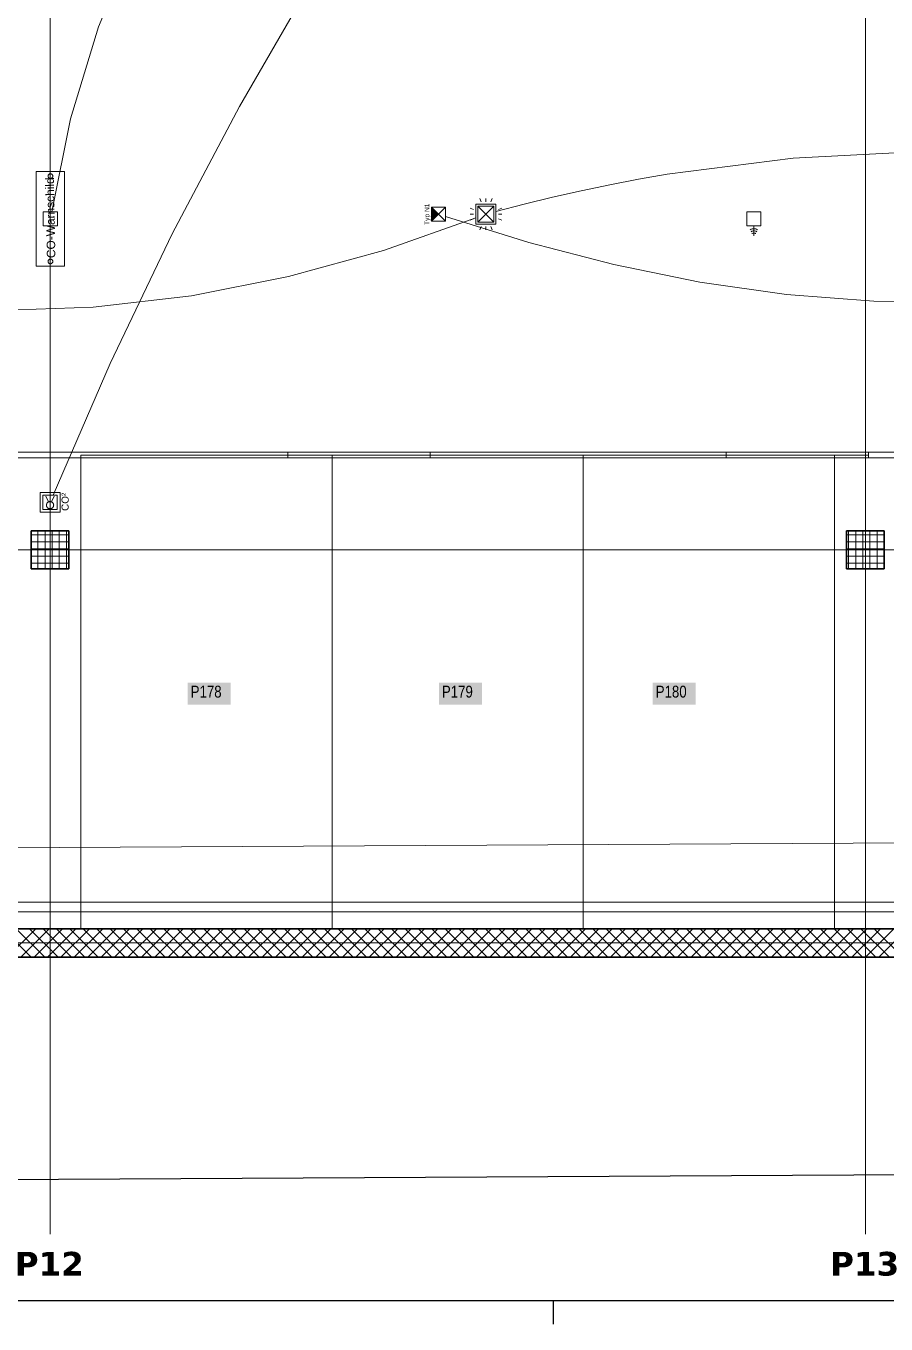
# Model space of a CAD drawing. Extents: x -1132 to 613, y -179 to 712.
# Drawn here: x -128.7 to 52.8, y -179.5 to 94.5 of the extents above; entities that cross this region are included whole.
import ezdxf
from ezdxf.lldxf.tags import DXFTag

# ---------------------------------------------------------------- set-up
doc = ezdxf.new("R2010")
doc.units = 0
doc.layers.get('0').update_dxf_attribs({"lineweight": 13})
for name, color, linetype, lineweight, true_color in [('A-DETL-____-OTLN', 5, 'Continuous', 9, 0x0000ff), ('C-PROP-LINE-OTLN', 7, '_Grundgrenze_', 25, 0x800000), ('EL01_WAN_BUS-KNX', 7, 'Continuous', 13, 0xcc0099), ('EL01_WAN_CO-Anlage', 7, 'Continuous', 13, 0x993300), ('EL01_WAN_Feuwehrfunktantenne', 7, 'Continuous', 13, 0x993300), ('EL01_WAN_Leitung_BUS-KNX', 4, 'Continuous', 13, 0x00ffff), ('EL01_WAN_Leitung_HLKS', 5, 'Continuous', 13, 0x0000ff), ('EL01_WAN_Leitung_Notbeleuchtung', 7, 'Continuous', 13, 0x009900), ('EL01_WAN_Leuchten', 7, 'Continuous', 13, 0x0080ff), ('EL01_WAN_Licht', 7, 'Continuous', 13, 0x0080ff), ('EL01_WAN_Notbeleuchtungen', 7, 'Continuous', 13, 0x009900), ('EL01_WAN_Notbeleuchtungentyp', 7, 'Continuous', 13, 0x009900), ('S-GRID-____-IDEN', 7, 'Continuous', 9, 0x5555aa)]:
    doc.layers.add(name, color=color, linetype=linetype, lineweight=lineweight, true_color=true_color)
for name, color, linetype, lineweight in [('A-FLOR-____-OTLN', 7, 'Continuous', 9), ('A-WALL-____-MCUT', 7, 'Continuous', 35), ('A-WALL-____-PATT', 7, 'Continuous', 35), ('C-PRKG-____-IDEN', 7, 'Continuous', 5), ('C-PRKG-____-OTLN', 7, 'Continuous', 9), ('S-COLS-____-MCUT', 7, 'Continuous', 35), ('S-COLS-____-OTLN', 7, 'Continuous', 9), ('S-GRID-____-OTLN', 7, 'Continuous', 5)]:
    doc.layers.add(name, color=color, linetype=linetype, lineweight=lineweight)
doc.styles.get("Standard").update_dxf_attribs({"font": 'arial.ttf'})
tags = doc.linetypes.add('_Grundgrenze_', pattern=[0.45, 0.2, -0.05, 0.05, -0.05, 0.05, -0.05]).pattern_tags.tags
tags[14:15] = [DXFTag(74, 4), DXFTag(75, 0), DXFTag(340, '0'), DXFTag(46, 1.0), DXFTag(50, 0.0), DXFTag(44, 0.0), DXFTag(45, 0.0)]
tags[12:13] = [DXFTag(74, 4), DXFTag(75, 0), DXFTag(340, '0'), DXFTag(46, 1.0), DXFTag(50, 0.0), DXFTag(44, 0.0), DXFTag(45, 0.0)]
tags[10:11] = [DXFTag(74, 4), DXFTag(75, 0), DXFTag(340, '0'), DXFTag(46, 1.0), DXFTag(50, 0.0), DXFTag(44, 0.0), DXFTag(45, 0.0)]
tags[8:9] = [DXFTag(74, 4), DXFTag(75, 0), DXFTag(340, '0'), DXFTag(46, 1.0), DXFTag(50, 0.0), DXFTag(44, 0.0), DXFTag(45, 0.0)]
tags[6:7] = [DXFTag(74, 4), DXFTag(75, 0), DXFTag(340, '0'), DXFTag(46, 1.0), DXFTag(50, 0.0), DXFTag(44, 0.0), DXFTag(45, 0.0)]
tags[4:5] = [DXFTag(74, 4), DXFTag(75, 0), DXFTag(340, '0'), DXFTag(46, 1.0), DXFTag(50, 0.0), DXFTag(44, 0.0), DXFTag(45, 0.0)]
tags = doc.linetypes.add('_Rasterlinie_', pattern=[0.375, 0.2, -0.05, 0.075, -0.05]).pattern_tags.tags
tags[10:11] = [DXFTag(74, 4), DXFTag(75, 0), DXFTag(340, '0'), DXFTag(46, 1.0), DXFTag(50, 0.0), DXFTag(44, 0.0), DXFTag(45, 0.0)]
tags[8:9] = [DXFTag(74, 4), DXFTag(75, 0), DXFTag(340, '0'), DXFTag(46, 1.0), DXFTag(50, 0.0), DXFTag(44, 0.0), DXFTag(45, 0.0)]
tags[6:7] = [DXFTag(74, 4), DXFTag(75, 0), DXFTag(340, '0'), DXFTag(46, 1.0), DXFTag(50, 0.0), DXFTag(44, 0.0), DXFTag(45, 0.0)]
tags[4:5] = [DXFTag(74, 4), DXFTag(75, 0), DXFTag(340, '0'), DXFTag(46, 1.0), DXFTag(50, 0.0), DXFTag(44, 0.0), DXFTag(45, 0.0)]
tags = doc.linetypes.add('_Strichliert - Fein_', pattern=[0.15, 0.1, -0.05]).pattern_tags.tags
tags[6:7] = [DXFTag(74, 4), DXFTag(75, 0), DXFTag(340, '0'), DXFTag(46, 1.0), DXFTag(50, 0.0), DXFTag(44, 0.0), DXFTag(45, 0.0)]
tags[4:5] = [DXFTag(74, 4), DXFTag(75, 0), DXFTag(340, '0'), DXFTag(46, 1.0), DXFTag(50, 0.0), DXFTag(44, 0.0), DXFTag(45, 0.0)]
tags = doc.linetypes.add('Gestrichelt', pattern=[0.1, 0.05, -0.05]).pattern_tags.tags
tags[6:7] = [DXFTag(74, 4), DXFTag(75, 0), DXFTag(340, '0'), DXFTag(46, 1.0), DXFTag(50, 0.0), DXFTag(44, 0.0), DXFTag(45, 0.0)]
tags[4:5] = [DXFTag(74, 4), DXFTag(75, 0), DXFTag(340, '0'), DXFTag(46, 1.0), DXFTag(50, 0.0), DXFTag(44, 0.0), DXFTag(45, 0.0)]

# ---------------------------------------------------------------- blocks, each defined once
blk = doc.blocks.new('Referenz-A0UJ359BXE', base_point=(-1140.16, -173.77))
at = {"layer": 'A-DETL-____-OTLN', "color": 0, "linetype": '_Strichliert - Fein_', "ltscale": 0.13}
blk.add_line((-994.71, -83.8), (174.71, -77.24), dxfattribs=at)
at = {"layer": 'A-DETL-____-OTLN', "color": 0, "linetype": 'Gestrichelt', "ltscale": 0.13}
blk.add_line((166.91, -90.44), (-883.29, -90.44), dxfattribs=at)
at = {"layer": 'A-FLOR-____-OTLN', "color": 0, "linetype": 'Continuous', "ltscale": 0.13}
blk.add_line((-883.29, -92.45), (54.91, -92.45), dxfattribs=at)
at = {"layer": 'A-WALL-____-MCUT', "color": 0, "linetype": 'Continuous', "ltscale": 0.35}
for p, q in [((166.91, -96.04), (-883.29, -96.04)), ((-1028.29, -102.04), (174.71, -102.04))]:
    blk.add_line(p, q, dxfattribs=at)
at = {"layer": 'A-WALL-____-PATT', "color": 0, "linetype": 'Continuous', "lineweight": 9, "ltscale": 0.13}
for p, q in [((-127.55, -102.04), (-133.55, -96.04)), ((-132.61, -102.04), (-126.61, -96.04)), ((-124.72, -102.04), (-130.72, -96.04)), ((-129.78, -102.04), (-123.78, -96.04)), ((-121.89, -102.04), (-127.89, -96.04)), ((-126.95, -102.04), (-120.95, -96.04)), ((-119.06, -102.04), (-125.06, -96.04)), ((-124.12, -102.04), (-118.12, -96.04)), ((-116.24, -102.04), (-122.24, -96.04)), ((-121.29, -102.04), (-115.29, -96.04)), ((-113.41, -102.04), (-119.41, -96.04)), ((-118.47, -102.04), (-112.47, -96.04)), ((-110.58, -102.04), (-116.58, -96.04)), ((-115.64, -102.04), (-109.64, -96.04)), ((-107.75, -102.04), (-113.75, -96.04)), ((-112.81, -102.04), (-106.81, -96.04)), ((-104.92, -102.04), (-110.92, -96.04)), ((-109.98, -102.04), (-103.98, -96.04)), ((-102.09, -102.04), (-108.09, -96.04)), ((-107.15, -102.04), (-101.15, -96.04)), ((-99.27, -102.04), (-105.27, -96.04)), ((-104.32, -102.04), (-98.32, -96.04)), ((-96.44, -102.04), (-102.44, -96.04)), ((-101.5, -102.04), (-95.5, -96.04)), ((-93.61, -102.04), (-99.61, -96.04)), ((-98.67, -102.04), (-92.67, -96.04)), ((-90.78, -102.04), (-96.78, -96.04)), ((-95.84, -102.04), (-89.84, -96.04)), ((-87.95, -102.04), (-93.95, -96.04)), ((-93.01, -102.04), (-87.01, -96.04)), ((-85.12, -102.04), (-91.12, -96.04)), ((-90.18, -102.04), (-84.18, -96.04)), ((-82.29, -102.04), (-88.29, -96.04)), ((-87.35, -102.04), (-81.35, -96.04)), ((-79.47, -102.04), (-85.47, -96.04)), ((-84.53, -102.04), (-78.53, -96.04)), ((-76.64, -102.04), (-82.64, -96.04)), ((-81.7, -102.04), (-75.7, -96.04)), ((-73.81, -102.04), (-79.81, -96.04)), ((-78.87, -102.04), (-72.87, -96.04)), ((-70.98, -102.04), (-76.98, -96.04)), ((-76.04, -102.04), (-70.04, -96.04)), ((-68.15, -102.04), (-74.15, -96.04)), ((-73.21, -102.04), (-67.21, -96.04)), ((-65.32, -102.04), (-71.32, -96.04)), ((-70.38, -102.04), (-64.38, -96.04)), ((-62.5, -102.04), (-68.5, -96.04)), ((-67.55, -102.04), (-61.55, -96.04)), ((-59.67, -102.04), (-65.67, -96.04)), ((-64.73, -102.04), (-58.73, -96.04)), ((-56.84, -102.04), (-62.84, -96.04)), ((-61.9, -102.04), (-55.9, -96.04)), ((-54.01, -102.04), (-60.01, -96.04)), ((-59.07, -102.04), (-53.07, -96.04)), ((-51.18, -102.04), (-57.18, -96.04)), ((-56.24, -102.04), (-50.24, -96.04)), ((-48.35, -102.04), (-54.35, -96.04)), ((-53.41, -102.04), (-47.41, -96.04)), ((-45.52, -102.04), (-51.52, -96.04)), ((-50.58, -102.04), (-44.58, -96.04)), ((-42.7, -102.04), (-48.7, -96.04)), ((-47.76, -102.04), (-41.76, -96.04)), ((-39.87, -102.04), (-45.87, -96.04)), ((-44.93, -102.04), (-38.93, -96.04)), ((-37.04, -102.04), (-43.04, -96.04)), ((-42.1, -102.04), (-36.1, -96.04)), ((-34.21, -102.04), (-40.21, -96.04)), ((-39.27, -102.04), (-33.27, -96.04)), ((-31.38, -102.04), (-37.38, -96.04)), ((-36.44, -102.04), (-30.44, -96.04)), ((-28.55, -102.04), (-34.55, -96.04)), ((-33.61, -102.04), (-27.61, -96.04)), ((-25.73, -102.04), (-31.73, -96.04)), ((-30.79, -102.04), (-24.79, -96.04)), ((-22.9, -102.04), (-28.9, -96.04)), ((-27.96, -102.04), (-21.96, -96.04)), ((-20.07, -102.04), (-26.07, -96.04)), ((-25.13, -102.04), (-19.13, -96.04)), ((-17.24, -102.04), (-23.24, -96.04)), ((-22.3, -102.04), (-16.3, -96.04)), ((-14.41, -102.04), (-20.41, -96.04)), ((-19.47, -102.04), (-13.47, -96.04)), ((-11.58, -102.04), (-17.58, -96.04)), ((-16.64, -102.04), (-10.64, -96.04)), ((-8.76, -102.04), (-14.76, -96.04)), ((-13.81, -102.04), (-7.81, -96.04)), ((-5.93, -102.04), (-11.93, -96.04)), ((-10.99, -102.04), (-4.99, -96.04)), ((-3.1, -102.04), (-9.1, -96.04)), ((-8.16, -102.04), (-2.16, -96.04)), ((-0.27, -102.04), (-6.27, -96.04)), ((-5.33, -102.04), (0.67, -96.04)), ((2.56, -102.04), (-3.44, -96.04)), ((-2.5, -102.04), (3.5, -96.04)), ((5.39, -102.04), (-0.61, -96.04)), ((0.33, -102.04), (6.33, -96.04)), ((8.22, -102.04), (2.22, -96.04)), ((3.16, -102.04), (9.16, -96.04)), ((11.04, -102.04), (5.04, -96.04)), ((5.98, -102.04), (11.98, -96.04)), ((13.87, -102.04), (7.87, -96.04)), ((8.81, -102.04), (14.81, -96.04)), ((16.7, -102.04), (10.7, -96.04)), ((11.64, -102.04), (17.64, -96.04)), ((19.53, -102.04), (13.53, -96.04)), ((14.47, -102.04), (20.47, -96.04)), ((22.36, -102.04), (16.36, -96.04)), ((17.3, -102.04), (23.3, -96.04)), ((25.19, -102.04), (19.19, -96.04)), ((20.13, -102.04), (26.13, -96.04)), ((28.01, -102.04), (22.01, -96.04)), ((22.95, -102.04), (28.95, -96.04)), ((30.84, -102.04), (24.84, -96.04)), ((25.78, -102.04), (31.78, -96.04)), ((33.67, -102.04), (27.67, -96.04)), ((28.61, -102.04), (34.61, -96.04)), ((36.5, -102.04), (30.5, -96.04)), ((31.44, -102.04), (37.44, -96.04)), ((39.33, -102.04), (33.33, -96.04)), ((34.27, -102.04), (40.27, -96.04)), ((42.16, -102.04), (36.16, -96.04)), ((37.1, -102.04), (43.1, -96.04)), ((44.98, -102.04), (38.98, -96.04)), ((39.93, -102.04), (45.93, -96.04)), ((47.81, -102.04), (41.81, -96.04)), ((42.75, -102.04), (48.75, -96.04)), ((50.64, -102.04), (44.64, -96.04)), ((45.58, -102.04), (51.58, -96.04)), ((53.47, -102.04), (47.47, -96.04)), ((48.41, -102.04), (54.41, -96.04)), ((56.3, -102.04), (50.3, -96.04)), ((51.24, -102.04), (57.24, -96.04))]:
    blk.add_line(p, q, dxfattribs=at)
at = {"layer": 'C-PRKG-____-IDEN', "color": 7, "linetype": 'Continuous', "ltscale": 0.13, "true_color": 0xffffff}
for points in [[(-94.54, -48.71), (-85.47, -48.71), (-94.54, -44.11)], [(-85.47, -48.71), (-94.54, -44.11), (-85.47, -44.11)], [(-41.54, -48.71), (-32.47, -48.71), (-41.54, -44.11)], [(-32.47, -48.71), (-41.54, -44.11), (-32.47, -44.11)], [(3.57, -48.71), (12.64, -48.71), (3.57, -44.11)], [(12.64, -48.71), (3.57, -44.11), (12.64, -44.11)]]:
    blk.add_solid(points, dxfattribs=at)
at = {"layer": 'C-PRKG-____-OTLN', "color": 0, "linetype": 'Continuous', "ltscale": 0.13}
for p, q in [((-64.09, 3.94), (-117.09, 3.94)), ((-117.09, -96.04), (-117.09, 3.94)), ((-64.09, 3.94), (-117.09, 3.94)), ((-117.09, 3.94), (-117.09, -96.04)), ((-117.09, -96.04), (-117.09, 3.94)), ((-117.09, 3.94), (-64.09, 3.94)), ((-117.09, 3.94), (-117.09, 3.94)), ((-11.09, 3.94), (-64.09, 3.94)), ((-64.09, -96.04), (-64.09, 3.94)), ((-11.09, 3.94), (-64.09, 3.94)), ((-64.09, 3.94), (-64.09, -96.04)), ((-64.09, -96.04), (-64.09, 3.94)), ((-64.09, 3.94), (-11.09, 3.94)), ((-64.09, 3.94), (-64.09, 3.94)), ((-64.09, -96.04), (-64.09, 3.94)), ((-64.09, -96.04), (-64.09, 3.94)), ((-64.09, 3.94), (-64.09, -96.04)), ((-64.09, 3.94), (-64.09, 3.94)), ((41.91, 3.94), (-11.09, 3.94)), ((-11.09, -96.04), (-11.09, 3.94)), ((41.91, 3.94), (-11.09, 3.94)), ((-11.09, 3.94), (-11.09, -96.04)), ((-11.09, -96.04), (-11.09, 3.94)), ((-11.09, 3.94), (41.91, 3.94)), ((-11.09, 3.94), (-11.09, 3.94)), ((-11.09, -96.04), (-11.09, 3.94)), ((-11.09, -96.04), (-11.09, 3.94)), ((-11.09, 3.94), (-11.09, -96.04)), ((-11.09, 3.94), (-11.09, 3.94)), ((41.91, -96.04), (41.91, 3.94)), ((41.91, -96.04), (41.91, 3.94)), ((41.91, 3.94), (41.91, -96.04)), ((41.91, 3.94), (41.91, 3.94)), ((-117.09, -96.04), (-117.09, -96.04)), ((-64.09, -96.04), (-64.09, -96.04)), ((-64.09, -96.04), (-64.09, -96.04)), ((-11.09, -96.04), (-11.09, -96.04)), ((-11.09, -96.04), (-11.09, -96.04)), ((41.91, -96.04), (41.91, -96.04))]:
    blk.add_line(p, q, dxfattribs=at)
at = {"layer": 'C-PROP-LINE-OTLN', "color": 0, "linetype": '_Grundgrenze_', "lineweight": -2, "ltscale": 0.25}
blk.add_line((-1058.05, -154.16), (174.71, -147.24), dxfattribs=at)
at = {"layer": 'S-COLS-____-MCUT', "color": 0, "linetype": 'Continuous', "ltscale": 0.35}
for p, q in [((-119.59, -12.04), (-127.59, -12.04)), ((-127.59, -12.04), (-127.59, -20.04)), ((-119.59, -20.04), (-119.59, -12.04)), ((52.41, -12.04), (44.41, -12.04)), ((44.41, -12.04), (44.41, -20.04)), ((52.41, -20.04), (52.41, -12.04)), ((-127.59, -20.04), (-119.59, -20.04)), ((44.41, -20.04), (52.41, -20.04))]:
    blk.add_line(p, q, dxfattribs=at)
at = {"layer": 'S-COLS-____-OTLN', "color": 0, "linetype": 'Continuous', "ltscale": 0.13}
for p, q in [((-127.59, -12.87), (-119.59, -12.87)), ((-126.13, -20.04), (-126.13, -12.04)), ((-124.63, -20.04), (-124.63, -12.04)), ((-123.13, -20.04), (-123.13, -12.04)), ((-121.63, -20.04), (-121.63, -12.04)), ((-120.13, -20.04), (-120.13, -12.04)), ((44.41, -12.87), (52.41, -12.87)), ((44.87, -20.04), (44.87, -12.04)), ((46.37, -20.04), (46.37, -12.04)), ((47.87, -20.04), (47.87, -12.04)), ((49.37, -20.04), (49.37, -12.04)), ((50.87, -20.04), (50.87, -12.04)), ((52.37, -20.04), (52.37, -12.04)), ((-127.59, -14.37), (-119.59, -14.37)), ((-127.59, -15.87), (-119.59, -15.87)), ((44.41, -14.37), (52.41, -14.37)), ((44.41, -15.87), (52.41, -15.87)), ((-127.59, -17.37), (-119.59, -17.37)), ((-127.59, -18.87), (-119.59, -18.87)), ((44.41, -17.37), (52.41, -17.37)), ((44.41, -18.87), (52.41, -18.87))]:
    blk.add_line(p, q, dxfattribs=at)
at = {"layer": 'S-GRID-____-OTLN', "color": 0, "linetype": '_Rasterlinie_', "ltscale": 0.13}
for p, q in [((-123.59, -160.53), (-123.59, 145.56)), ((48.41, -160.53), (48.41, 145.56)), ((-1093.73, -16.04), (174.71, -16.04)), ((-1093.73, -99.04), (174.71, -99.04))]:
    blk.add_line(p, q, dxfattribs=at)
at = {"layer": 'C-PRKG-____-IDEN', "color": 0, "linetype": 'Continuous', "ltscale": 0.13, "char_height": 2.5, "attachment_point": 1}
for s, insert in [('{\\W0.8;\\fArial;P178}', (-93.92, -44.74)), ('{\\W0.8;\\fArial;P179}', (-40.92, -44.74)), ('{\\W0.8;\\fArial;P180}', (4.19, -44.74))]:
    blk.add_mtext(s, dxfattribs=dict(at, insert=insert))
at = {"layer": 'S-GRID-____-IDEN', "color": 0, "linetype": 'Continuous', "lineweight": 5, "ltscale": 0.13, "char_height": 5, "attachment_point": 1}
for s, insert in [('{\\fVerdana|b1|i0;P12}', (-131.03, -164.24)), ('{\\fVerdana|b1|i0;P13}', (40.97, -164.24))]:
    blk.add_mtext(s, dxfattribs=dict(at, insert=insert))
blk = doc.blocks.new('Leitung-A0UJ35BFXE', base_point=(-123.21, 55.31))
at = {"color": 0, "linetype": 'ByBlock', "lineweight": -2, "ltscale": 0.13}
for p, q in [((-17.79, 192.18), (-6.3, 196.11)), ((-29.1, 187.56), (-17.79, 192.18)), ((-40.1, 182.23), (-29.1, 187.56)), ((-50.69, 176.14), (-40.1, 182.23)), ((-60.74, 169.27), (-50.69, 176.14)), ((-65.53, 165.52), (-60.74, 169.27)), ((-70.15, 161.56), (-65.53, 165.52)), ((-77.3, 154.63), (-70.15, 161.56)), ((-83.94, 147.17), (-77.3, 154.63)), ((-95.72, 130.88), (-83.94, 147.17)), ((-105.52, 113.13), (-95.72, 130.88)), ((-113.35, 94.33), (-105.52, 113.13)), ((-119.24, 74.91), (-113.35, 94.33)), ((-123.21, 55.31), (-119.24, 74.91))]:
    blk.add_line(p, q, dxfattribs=at)
blk = doc.blocks.new('Leitung-A0UJ35CHXE', base_point=(-229.53, 34.4))
at = {"color": 0, "linetype": 'ByBlock', "lineweight": -2, "ltscale": 0.13}
for p, q in [((-217.66, 49.56), (-229.53, 53.96)), ((-33.73, 54.03), (-53.23, 47.13)), ((-205.61, 45.62), (-217.66, 49.56)), ((-53.23, 47.13), (-73.29, 41.61)), ((-193.39, 42.18), (-205.61, 45.62)), ((-181.03, 39.31), (-193.39, 42.18)), ((-73.29, 41.61), (-93.76, 37.58)), ((-168.54, 37.06), (-181.03, 39.31)), ((-155.94, 35.47), (-168.54, 37.06)), ((-93.76, 37.58), (-114.46, 35.14)), ((-135.24, 34.4), (-155.94, 35.47)), ((-114.46, 35.14), (-135.24, 34.4))]:
    blk.add_line(p, q, dxfattribs=at)
blk = doc.blocks.new('Leitung-A0UJ35D5XE', base_point=(-29.53, 55.26))
at = {"color": 0, "linetype": 'ByBlock', "lineweight": -2, "ltscale": 0.13}
for p, q in [((33.15, 66.58), (6.62, 63.21)), ((59.95, 68), (33.15, 66.58)), ((86.85, 67.51), (59.95, 68)), ((113.66, 65.19), (86.85, 67.51)), ((6.62, 63.21), (0.53, 62.14)), ((140.19, 61.09), (113.66, 65.19)), ((-5.52, 60.97), (-11.56, 59.71)), ((0.53, 62.14), (-5.52, 60.97)), ((166.27, 55.26), (140.19, 61.09)), ((-17.57, 58.34), (-23.56, 56.89)), ((-11.56, 59.71), (-17.57, 58.34)), ((-23.56, 56.89), (-29.53, 55.34))]:
    blk.add_line(p, q, dxfattribs=at)
blk = doc.blocks.new('Gasmelder-A0UJ35DDXE', base_point=(-125.68, -8.14))
at = {"color": 0, "linetype": 'ByBlock', "lineweight": -2, "ltscale": 0.13}
for p, q in [((-125.68, -8.14), (-125.68, -3.94)), ((-125.68, -3.94), (-121.48, -3.94)), ((-123.91, -5.95), (-124.45, -4.77)), ((-123.58, -5.88), (-123.58, -4.58)), ((-123.26, -5.95), (-122.72, -4.77)), ((-121.48, -3.94), (-121.48, -8.14)), ((-121.48, -8.14), (-125.68, -8.14)), ((-124.34, -6.54), (-124.35, -6.64)), ((-124.35, -6.64), (-124.34, -6.74)), ((-124.32, -6.44), (-124.34, -6.54)), ((-124.34, -6.74), (-124.32, -6.83)), ((-124.29, -6.35), (-124.32, -6.44)), ((-124.32, -6.83), (-124.29, -6.93)), ((-124.24, -6.26), (-124.29, -6.35)), ((-124.29, -6.93), (-124.24, -7.02)), ((-124.19, -6.17), (-124.24, -6.26)), ((-124.24, -7.02), (-124.19, -7.1)), ((-124.12, -6.1), (-124.19, -6.17)), ((-124.19, -7.1), (-124.12, -7.17)), ((-124.05, -6.03), (-124.12, -6.1)), ((-124.12, -7.17), (-124.05, -7.24)), ((-123.97, -5.98), (-124.05, -6.03)), ((-124.05, -7.24), (-123.97, -7.3)), ((-123.88, -5.93), (-123.97, -5.98)), ((-123.97, -7.3), (-123.88, -7.34)), ((-123.78, -5.9), (-123.88, -5.93)), ((-123.88, -7.34), (-123.78, -7.37)), ((-123.68, -5.88), (-123.78, -5.9)), ((-123.78, -7.37), (-123.68, -7.39)), ((-123.58, -5.88), (-123.68, -5.88)), ((-123.68, -7.39), (-123.58, -7.4)), ((-123.49, -5.88), (-123.58, -5.88)), ((-123.58, -7.4), (-123.49, -7.39)), ((-123.39, -5.9), (-123.49, -5.88)), ((-123.49, -7.39), (-123.39, -7.37)), ((-123.29, -5.93), (-123.39, -5.9)), ((-123.39, -7.37), (-123.29, -7.34)), ((-123.2, -5.98), (-123.29, -5.93)), ((-123.29, -7.34), (-123.2, -7.3)), ((-123.12, -6.03), (-123.2, -5.98)), ((-123.2, -7.3), (-123.12, -7.24)), ((-123.05, -6.1), (-123.12, -6.03)), ((-123.12, -7.24), (-123.05, -7.17)), ((-122.98, -6.17), (-123.05, -6.1)), ((-123.05, -7.17), (-122.98, -7.1)), ((-122.93, -6.26), (-122.98, -6.17)), ((-122.98, -7.1), (-122.93, -7.02)), ((-122.88, -6.35), (-122.93, -6.26)), ((-122.93, -7.02), (-122.88, -6.93)), ((-122.85, -6.44), (-122.88, -6.35)), ((-122.88, -6.93), (-122.85, -6.83)), ((-122.83, -6.54), (-122.85, -6.44)), ((-122.85, -6.83), (-122.83, -6.74)), ((-122.82, -6.64), (-122.83, -6.54)), ((-122.83, -6.74), (-122.82, -6.64))]:
    blk.add_line(p, q, dxfattribs=at)
blk = doc.blocks.new('Bemerkung 1-A0UJ35DFXE', base_point=(-121.16, -7.85))
at = {"color": 0, "lineweight": -2, "insert": (-121.16, -7.85), "char_height": 1.5, "attachment_point": 1, "rotation": 90}
blk.add_mtext('{\\fArial;CO²}', dxfattribs=at)
blk = doc.blocks.new('Langfeldleuchte_ 1-flammig_ 18 W-A0UJ35DZXE', base_point=(-126.51, 43.81))
at = {"color": 0, "lineweight": -2}
for p, q in [((-126.51, 43.81), (-126.51, 63.81)), ((-120.51, 63.81), (-126.51, 63.81)), ((-123.94, 63.06), (-123.97, 63)), ((-123.91, 63.11), (-123.94, 63.06)), ((-123.86, 63.16), (-123.91, 63.11)), ((-123.81, 63.2), (-123.86, 63.16)), ((-123.76, 63.24), (-123.81, 63.2)), ((-123.7, 63.27), (-123.76, 63.24)), ((-123.64, 63.29), (-123.7, 63.27)), ((-123.57, 63.3), (-123.64, 63.29)), ((-123.51, 63.31), (-123.57, 63.3)), ((-123.44, 63.3), (-123.51, 63.31)), ((-123.38, 63.29), (-123.44, 63.3)), ((-123.32, 63.27), (-123.38, 63.29)), ((-123.26, 63.24), (-123.32, 63.27)), ((-123.2, 63.2), (-123.26, 63.24)), ((-123.16, 63.16), (-123.2, 63.2)), ((-123.11, 63.11), (-123.16, 63.16)), ((-123.08, 63.06), (-123.11, 63.11)), ((-123.05, 63), (-123.08, 63.06)), ((-120.51, 43.81), (-120.51, 63.81)), ((-124, 62.87), (-124.01, 62.81)), ((-124.01, 62.81), (-124, 62.74)), ((-123.99, 62.94), (-124, 62.87)), ((-124, 62.74), (-123.99, 62.68)), ((-123.97, 63), (-123.99, 62.94)), ((-123.99, 62.68), (-123.97, 62.61)), ((-123.97, 62.61), (-123.94, 62.56)), ((-123.94, 62.56), (-123.91, 62.5)), ((-123.91, 62.5), (-123.86, 62.45)), ((-123.86, 62.45), (-123.81, 62.41)), ((-123.81, 62.41), (-123.76, 62.37)), ((-123.76, 62.37), (-123.7, 62.34)), ((-123.7, 62.34), (-123.64, 62.32)), ((-123.64, 62.32), (-123.57, 62.31)), ((-123.57, 62.31), (-123.51, 62.31)), ((-123.51, 62.31), (-123.44, 62.31)), ((-123.44, 62.31), (-123.38, 62.32)), ((-123.38, 62.32), (-123.32, 62.34)), ((-123.32, 62.34), (-123.26, 62.37)), ((-123.26, 62.37), (-123.2, 62.41)), ((-123.2, 62.41), (-123.16, 62.45)), ((-123.16, 62.45), (-123.11, 62.5)), ((-123.11, 62.5), (-123.08, 62.56)), ((-123.08, 62.56), (-123.05, 62.61)), ((-123.03, 62.94), (-123.05, 63)), ((-123.05, 62.61), (-123.03, 62.68)), ((-123.01, 62.87), (-123.03, 62.94)), ((-123.03, 62.68), (-123.01, 62.74)), ((-123.01, 62.81), (-123.01, 62.87)), ((-123.01, 62.74), (-123.01, 62.81)), ((-124, 44.87), (-124.01, 44.81)), ((-124.01, 44.81), (-124, 44.74)), ((-123.99, 44.94), (-124, 44.87)), ((-124, 44.74), (-123.99, 44.68)), ((-123.97, 45), (-123.99, 44.94)), ((-123.99, 44.68), (-123.97, 44.61)), ((-123.94, 45.06), (-123.97, 45)), ((-123.97, 44.61), (-123.94, 44.56)), ((-123.91, 45.11), (-123.94, 45.06)), ((-123.94, 44.56), (-123.91, 44.5)), ((-123.86, 45.16), (-123.91, 45.11)), ((-123.91, 44.5), (-123.86, 44.45)), ((-123.81, 45.2), (-123.86, 45.16)), ((-123.86, 44.45), (-123.81, 44.41)), ((-123.76, 45.24), (-123.81, 45.2)), ((-123.81, 44.41), (-123.76, 44.37)), ((-123.7, 45.27), (-123.76, 45.24)), ((-123.76, 44.37), (-123.7, 44.34)), ((-123.64, 45.29), (-123.7, 45.27)), ((-123.7, 44.34), (-123.64, 44.32)), ((-123.57, 45.3), (-123.64, 45.29)), ((-123.64, 44.32), (-123.57, 44.31)), ((-123.51, 45.31), (-123.57, 45.3)), ((-123.57, 44.31), (-123.51, 44.31)), ((-123.44, 45.3), (-123.51, 45.31)), ((-123.51, 44.31), (-123.44, 44.31)), ((-123.38, 45.29), (-123.44, 45.3)), ((-123.44, 44.31), (-123.38, 44.32)), ((-123.32, 45.27), (-123.38, 45.29)), ((-123.38, 44.32), (-123.32, 44.34)), ((-123.26, 45.24), (-123.32, 45.27)), ((-123.32, 44.34), (-123.26, 44.37)), ((-123.2, 45.2), (-123.26, 45.24)), ((-123.26, 44.37), (-123.2, 44.41)), ((-123.16, 45.16), (-123.2, 45.2)), ((-123.2, 44.41), (-123.16, 44.45)), ((-123.11, 45.11), (-123.16, 45.16)), ((-123.16, 44.45), (-123.11, 44.5)), ((-123.08, 45.06), (-123.11, 45.11)), ((-123.11, 44.5), (-123.08, 44.56)), ((-123.05, 45), (-123.08, 45.06)), ((-123.08, 44.56), (-123.05, 44.61)), ((-123.03, 44.94), (-123.05, 45)), ((-123.05, 44.61), (-123.03, 44.68)), ((-123.01, 44.87), (-123.03, 44.94)), ((-123.03, 44.68), (-123.01, 44.74)), ((-123.01, 44.81), (-123.01, 44.87)), ((-123.01, 44.74), (-123.01, 44.81)), ((-120.51, 43.81), (-126.51, 43.81))]:
    blk.add_line(p, q, dxfattribs=at)
blk = doc.blocks.new('Einzeiliger Text-A0UJ35E5XE', base_point=(-124.57, 45.49))
at = {"color": 0, "lineweight": -2, "insert": (-124.25, 45.49), "char_height": 1.8, "attachment_point": 1, "rotation": 91.124}
blk.add_mtext('{\\fArial;CO-Warnschild}', dxfattribs=at)
blk = doc.blocks.new('Kabelkanal-A0UJ35ERXE', base_point=(-932.84, 3.37))
at = {"color": 0, "linetype": 'ByBlock', "lineweight": -2, "ltscale": 0.13}
for p, q in [((-932.84, 4.57), (174.71, 4.57)), ((174.71, 3.37), (-932.84, 3.37))]:
    blk.add_line(p, q, dxfattribs=at)
blk = doc.blocks.new('Deckendose UP-A0UJ35GJXE', base_point=(-125.01, 52.31))
at = {"color": 0, "lineweight": -2}
for p, q in [((-125.01, 52.31), (-125.01, 55.31)), ((-125.01, 55.31), (-122.01, 55.31)), ((-122.01, 55.31), (-122.01, 52.31)), ((-122.01, 52.31), (-125.01, 52.31))]:
    blk.add_line(p, q, dxfattribs=at)
blk = doc.blocks.new('LED-Langfeldleuchte 37W-A0UJ35IBXE', base_point=(-73.42, 3.34))
at = {"color": 0, "lineweight": -2}
for p, q in [((-73.42, 3.34), (-73.42, 4.54)), ((-43.42, 3.94), (-73.42, 3.94)), ((-43.42, 3.34), (-43.42, 4.54))]:
    blk.add_line(p, q, dxfattribs=at)
blk = doc.blocks.new('Bewegungsmelder UP-A0UJ35JBXE', base_point=(-34.95, 51.46))
at = {"color": 0, "lineweight": -2}
for p, q in [((-32.63, 57.4), (-32.9, 58.1)), ((-31.63, 57.4), (-31.63, 58.1)), ((-30.63, 57.4), (-30.35, 58.1)), ((-34.24, 55.79), (-34.95, 56.06)), ((-29.53, 56.88), (-33.73, 56.88)), ((-33.73, 56.88), (-33.73, 52.68)), ((-33.31, 56.46), (-33.31, 53.1)), ((-29.95, 56.46), (-33.31, 56.46)), ((-29.95, 56.46), (-33.31, 53.1)), ((-29.95, 53.1), (-33.31, 56.46)), ((-29.95, 53.1), (-29.95, 56.46)), ((-29.53, 52.68), (-29.53, 56.88)), ((-29.01, 55.79), (-28.31, 56.06)), ((-34.24, 54.78), (-34.95, 54.78)), ((-34.24, 53.78), (-34.95, 53.51)), ((-33.73, 52.68), (-29.53, 52.68)), ((-33.31, 53.1), (-29.95, 53.1)), ((-32.63, 52.17), (-32.9, 51.46)), ((-31.63, 52.17), (-31.63, 51.46)), ((-30.63, 52.17), (-30.35, 51.46)), ((-29.01, 54.78), (-28.31, 54.78)), ((-29.01, 53.78), (-28.31, 53.51))]:
    blk.add_line(p, q, dxfattribs=at)
blk = doc.blocks.new('Leitung-A0UJ35K7XE', base_point=(-240.17, 55.62))
at = {"color": 0, "linetype": 'ByBlock', "lineweight": -2, "ltscale": 0.13}
for p, q in [((-126.82, 195.06), (-132.92, 178.02)), ((-132.92, 178.02), (-140.2, 161.34)), ((-140.2, 161.34), (-148.64, 145.18)), ((-148.64, 145.18), (-158.25, 129.69)), ((-158.25, 129.69), (-168.99, 115.02)), ((-168.99, 115.02), (-180.88, 101.31)), ((-180.88, 101.31), (-189.75, 92.47)), ((-189.75, 92.47), (-199.11, 84.15)), ((-199.11, 84.15), (-208.88, 76.32)), ((-208.88, 76.32), (-219.03, 68.97)), ((-219.03, 68.97), (-229.48, 62.08)), ((-229.48, 62.08), (-240.17, 55.62))]:
    blk.add_line(p, q, dxfattribs=at)
blk = doc.blocks.new('Deckendose UP-A0UJ35LHXE', base_point=(-125.08, -7.54))
at = {"color": 0, "lineweight": -2}
for p, q in [((-125.08, -7.54), (-125.08, -4.54)), ((-125.08, -4.54), (-122.08, -4.54)), ((-122.08, -4.54), (-122.08, -7.54)), ((-122.08, -7.54), (-125.08, -7.54))]:
    blk.add_line(p, q, dxfattribs=at)
blk = doc.blocks.new('Leitung-A0UJ35M3XE', base_point=(-40.17, 36.3))
at = {"color": 0, "linetype": 'ByBlock', "lineweight": -2, "ltscale": 0.13}
for p, q in [((-22.57, 48.79), (-40.17, 54.29)), ((156.91, 54.27), (142.7, 49.38)), ((142.7, 49.38), (128.22, 45.18)), ((-4.66, 44.14), (-22.57, 48.79)), ((13.48, 40.45), (-4.66, 44.14)), ((128.22, 45.18), (113.54, 41.72)), ((113.54, 41.72), (98.69, 39.06)), ((31.8, 37.84), (13.48, 40.45)), ((98.69, 39.06), (83.72, 37.23)), ((50.22, 36.42), (31.8, 37.84)), ((68.68, 36.3), (50.22, 36.42)), ((83.72, 37.23), (68.68, 36.3))]:
    blk.add_line(p, q, dxfattribs=at)
blk = doc.blocks.new('LED-Langfeldleuchte 37W-A0UJ35MXXE', base_point=(19.08, 3.34))
at = {"color": 0, "lineweight": -2}
for p, q in [((19.08, 3.34), (19.08, 4.54)), ((49.08, 3.94), (19.08, 3.94)), ((49.08, 3.34), (49.08, 4.54))]:
    blk.add_line(p, q, dxfattribs=at)
blk = doc.blocks.new('Notleuchte eckig-A0UJ35O5XE', base_point=(-43.09, 53.32))
at = {"color": 0, "lineweight": -2}
for p, q in [((-40.17, 53.32), (-43.09, 56.24)), ((-40.17, 56.24), (-43.09, 53.32)), ((-43.09, 53.32), (-43.09, 56.24)), ((-43.09, 56.24), (-40.17, 56.24)), ((-40.17, 56.24), (-40.17, 53.32)), ((-40.17, 53.32), (-43.09, 53.32))]:
    blk.add_line(p, q, dxfattribs=at)
for points in [[(-41.63, 54.78), (-43.09, 54.78), (-43.09, 56.24)], [(-43.09, 53.32), (-41.63, 54.78), (-43.09, 54.78)]]:
    blk.add_solid(points, dxfattribs=at)
blk = doc.blocks.new('Bemerkung 1-A0UJ35O7XE', base_point=(-44.58, 52.52))
at = {"color": 0, "lineweight": -2, "insert": (-44.58, 52.52), "char_height": 1, "attachment_point": 1, "rotation": 90}
blk.add_mtext('{\\fArial;Typ N1}', dxfattribs=at)
blk = doc.blocks.new('Leitung-A0UJ35OZXE', base_point=(-122.94, -4.54))
at = {"color": 0, "linetype": 'ByBlock', "lineweight": -2, "ltscale": 0.13}
for p, q in [((-8.76, 188.85), (-3.3, 195.56)), ((-14.16, 182.09), (-8.76, 188.85)), ((-19.49, 175.27), (-14.16, 182.09)), ((-24.74, 168.39), (-19.49, 175.27)), ((-29.92, 161.45), (-24.74, 168.39)), ((-35.02, 154.45), (-29.92, 161.45)), ((-52.24, 129.49), (-35.02, 154.45)), ((-68.45, 103.83), (-52.24, 129.49)), ((-83.65, 77.53), (-68.45, 103.83)), ((-97.81, 50.66), (-83.65, 77.53)), ((-110.91, 23.28), (-97.81, 50.66)), ((-122.94, -4.54), (-110.91, 23.28))]:
    blk.add_line(p, q, dxfattribs=at)
blk = doc.blocks.new('Funkempfänger-A0UJ35QVXE', base_point=(23.39, 50.21))
at = {"color": 0, "lineweight": -2}
for p, q in [((23.39, 55.31), (23.39, 52.31)), ((26.39, 55.31), (23.39, 55.31)), ((26.39, 52.31), (26.39, 55.31)), ((23.39, 52.31), (26.39, 52.31)), ((24.89, 52.31), (24.89, 50.21)), ((24.14, 51.5), (24.32, 51.6)), ((24.29, 51.09), (24.44, 51.17)), ((24.32, 51.6), (24.51, 51.66)), ((24.44, 51.17), (24.58, 51.22)), ((24.45, 50.68), (24.55, 50.73)), ((24.51, 51.66), (24.7, 51.7)), ((24.55, 50.73), (24.66, 50.77)), ((24.58, 51.22), (24.74, 51.25)), ((24.66, 50.77), (24.78, 50.8)), ((24.7, 51.7), (24.89, 51.72)), ((24.74, 51.25), (24.89, 51.26)), ((24.78, 50.8), (24.89, 50.81)), ((24.89, 51.72), (25.09, 51.7)), ((24.89, 51.26), (25.05, 51.25)), ((24.89, 50.81), (25.01, 50.8)), ((25.01, 50.8), (25.13, 50.77)), ((25.05, 51.25), (25.21, 51.22)), ((25.09, 51.7), (25.28, 51.66)), ((25.13, 50.77), (25.24, 50.73)), ((25.21, 51.22), (25.35, 51.17)), ((25.24, 50.73), (25.34, 50.68)), ((25.28, 51.66), (25.47, 51.6)), ((25.35, 51.17), (25.49, 51.09)), ((25.47, 51.6), (25.64, 51.5))]:
    blk.add_line(p, q, dxfattribs=at)

msp = doc.modelspace()

# ---------------------------------------------------------------- linework, layer by layer
at = {"color": 0, "linetype": 'ByBlock', "lineweight": -2, "ltscale": 0.13}
for p, q in [((-1132.42, -174.47), (607.58, -174.47)), ((-17.42, -174.47), (-17.42, -179.47))]:
    msp.add_line(p, q, dxfattribs=at)

# ---------------------------------------------------------------- block references
at = {"color": 9, "lineweight": 25, "ltscale": 0.25, "true_color": 0xc0c0c0}
msp.add_blockref('Referenz-A0UJ359BXE', (-1140.16, -173.77), dxfattribs=at)
at = {"layer": 'EL01_WAN_BUS-KNX', "linetype": 'Continuous', "ltscale": 0.13}
msp.add_blockref('Bewegungsmelder UP-A0UJ35JBXE', (-34.95, 51.46), dxfattribs=at)
at = {"layer": 'EL01_WAN_CO-Anlage', "ltscale": 0.13}
for name, p in [('Langfeldleuchte_ 1-flammig_ 18 W-A0UJ35DZXE', (-126.51, 43.81)), ('Einzeiliger Text-A0UJ35E5XE', (-124.57, 45.49)), ('Gasmelder-A0UJ35DDXE', (-125.68, -8.14)), ('Bemerkung 1-A0UJ35DFXE', (-121.16, -7.85))]:
    msp.add_blockref(name, p, dxfattribs=at)
at = {"layer": 'EL01_WAN_Feuwehrfunktantenne', "linetype": 'Continuous', "ltscale": 0.13}
msp.add_blockref('Funkempfänger-A0UJ35QVXE', (23.39, 50.21), dxfattribs=at)
at = {"layer": 'EL01_WAN_Leitung_BUS-KNX', "ltscale": 0.13}
for name, p in [('Leitung-A0UJ35D5XE', (-29.53, 55.26)), ('Leitung-A0UJ35CHXE', (-229.53, 34.4))]:
    msp.add_blockref(name, p, dxfattribs=at)
at = {"layer": 'EL01_WAN_Leitung_HLKS', "ltscale": 0.13}
for name, p in [('Leitung-A0UJ35BFXE', (-123.21, 55.31)), ('Leitung-A0UJ35OZXE', (-122.94, -4.54))]:
    msp.add_blockref(name, p, dxfattribs=at)
at = {"layer": 'EL01_WAN_Leitung_Notbeleuchtung', "ltscale": 0.13}
for name, p in [('Leitung-A0UJ35K7XE', (-240.17, 55.62)), ('Leitung-A0UJ35M3XE', (-40.17, 36.3))]:
    msp.add_blockref(name, p, dxfattribs=at)
at = {"layer": 'EL01_WAN_Leuchten', "ltscale": 0.13}
for name, p in [('Kabelkanal-A0UJ35ERXE', (-932.84, 3.37)), ('LED-Langfeldleuchte 37W-A0UJ35IBXE', (-73.42, 3.34)), ('LED-Langfeldleuchte 37W-A0UJ35MXXE', (19.08, 3.34))]:
    msp.add_blockref(name, p, dxfattribs=at)
at = {"layer": 'EL01_WAN_Licht', "linetype": 'Continuous', "ltscale": 0.13}
for name, p in [('Deckendose UP-A0UJ35GJXE', (-125.01, 52.31)), ('Deckendose UP-A0UJ35LHXE', (-125.08, -7.54))]:
    msp.add_blockref(name, p, dxfattribs=at)
at = {"layer": 'EL01_WAN_Notbeleuchtungen', "linetype": 'Continuous', "ltscale": 0.13}
msp.add_blockref('Notleuchte eckig-A0UJ35O5XE', (-43.09, 53.32), dxfattribs=at)
at = {"layer": 'EL01_WAN_Notbeleuchtungentyp', "linetype": 'Continuous', "ltscale": 0.13}
msp.add_blockref('Bemerkung 1-A0UJ35O7XE', (-44.58, 52.52), dxfattribs=at)

doc.saveas('drawing.dxf')
